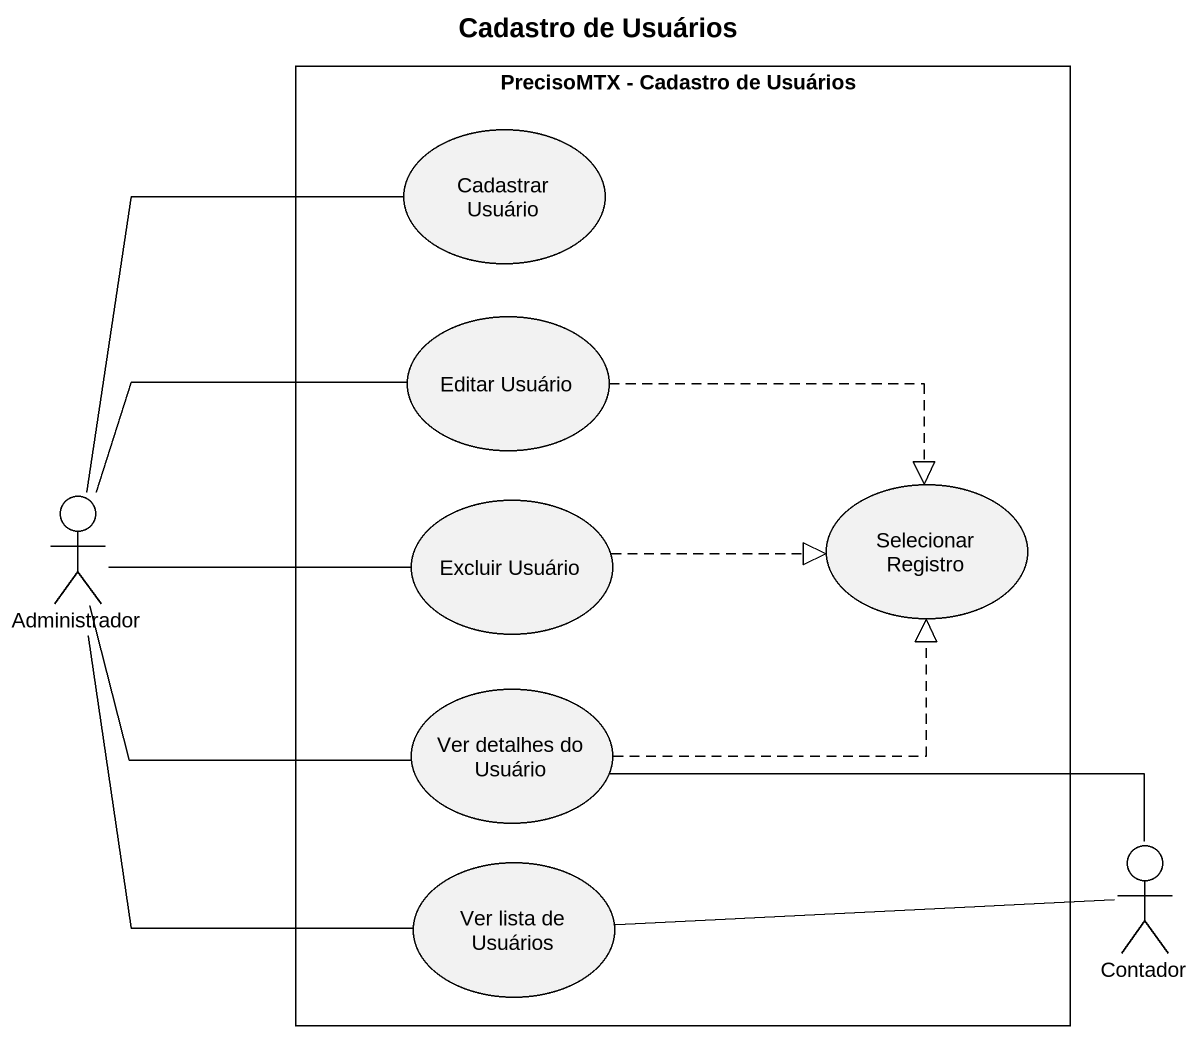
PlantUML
@startuml
title Cadastro de Usuários
rectangle "PrecisoMTX - Cadastro de Usuários" as PrecisoMTX_Cadastro_de {
  usecase "Cadastrar Usuário" as Cadastrar_Usuário
  usecase "Editar Usuário" as Editar_Usuário
  usecase "Excluir Usuário" as Excluir_Usuário
  usecase "Selecionar Registro" as Selecionar_Registro
  usecase "Ver detalhes do Usuário" as Ver_detalhes_do_Usuário
  usecase "Ver lista de Usuários" as Ver_lista_de_Usuários
}
actor Administrador
actor Contador
Editar_Usuário .right.|> Selecionar_Registro
Administrador -up- Cadastrar_Usuário
Administrador -right- Editar_Usuário
Administrador -right- Excluir_Usuário
Administrador -right- Ver_detalhes_do_Usuário
Administrador -- Ver_lista_de_Usuários
Excluir_Usuário .right.|> Selecionar_Registro
Ver_detalhes_do_Usuário .right.|> Selecionar_Registro
Contador -left- Ver_detalhes_do_Usuário
Contador -left- Ver_lista_de_Usuários
@enduml
